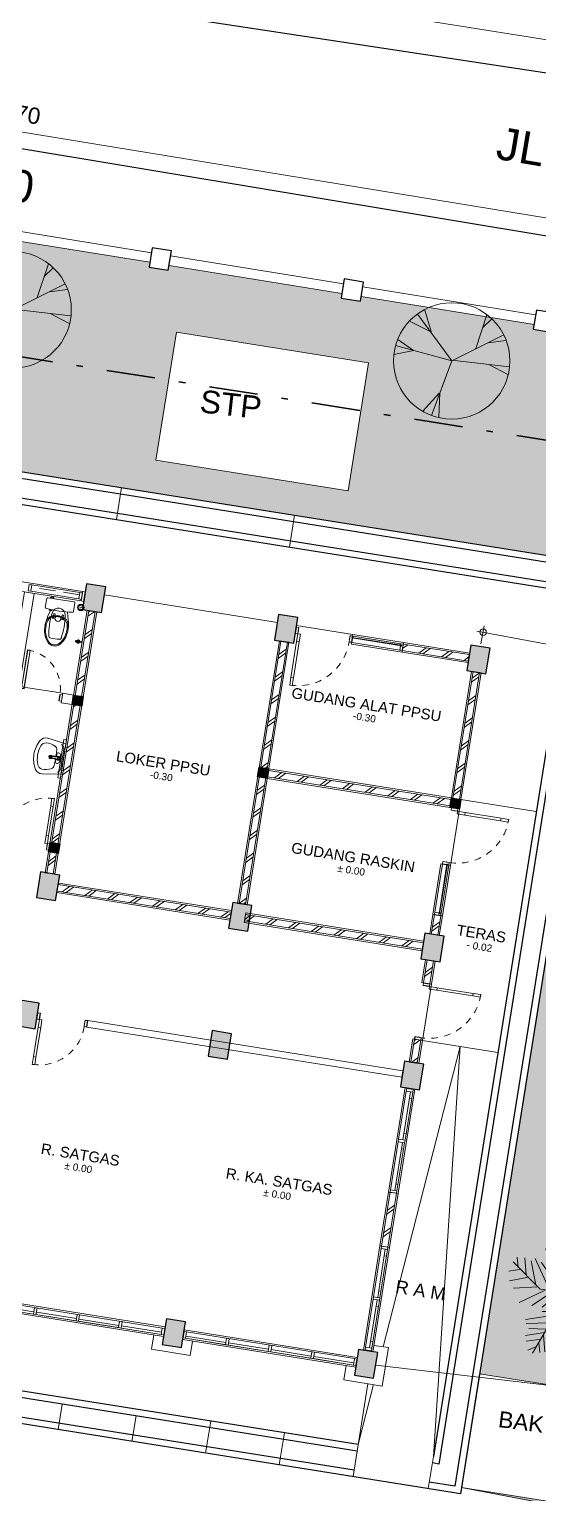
# Model space of a CAD drawing. Header units: millimetres. Extents: x -11 to 1593, y -101 to 195.
# Drawn here: x 1472.65 to 1480.5, y 44.61 to 67.2 of the extents above; entities that cross this region are included whole.
import ezdxf
from ezdxf.enums import TextEntityAlignment as Align

# ---------------------------------------------------------------- set-up
doc = ezdxf.new("R2010")
doc.units = ezdxf.units.MM
doc.linetypes.add('DASHDOT', pattern=[1, 0.5, -0.25, 0, -0.25])
doc.linetypes.add('HIDDEN', pattern=[0.375, 0.25, -0.125])
for name, color, linetype, lineweight in [('ars', 11, 'Continuous', 5), ('batas jalan', 3, 'Continuous', 25), ('dinding', 5, 'Continuous', 15), ('GSB', 1, 'DASHDOT', 35), ('KOLOM', 1, 'Continuous', 30), ('kus', 63, 'Continuous', 15), ('KUSEN', 30, 'Continuous', 15), ('lan', 7, 'Continuous', 15), ('line', 11, 'Continuous', 5), ('not', 7, 'Continuous', 20), ('PAGAR', 4, 'Continuous', 18), ('PARTISI', 190, 'Continuous', 9), ('POHON', 84, 'Continuous', 0), ('SANITAIR', 4, 'Continuous', 5), ('sol kol', 8, 'Continuous', 0), ('u', 6, 'Continuous', 20)]:
    doc.layers.add(name, color=color, linetype=linetype, lineweight=lineweight)
doc.styles.add('ATTR', font='romans.shx', dxfattribs={"width": 0.8, "height": 1.735066})
doc.styles.get("Standard").update_dxf_attribs({"font": 'ARIALUNI.TTF'})
doc.dimstyles.new('SK100', dxfattribs={"dimtxt": 0.25, "dimasz": 0.1, "dimexe": 0.1, "dimexo": 0, "dimgap": 0.15, "dimtad": 1, "dimdec": 0, "dimlfac": 100, "dimzin": 12, "dimdsep": 46, "dimtxsty": 'Standard', "dimblk": 'BULAT', "dimcen": 0.1, "dimclrd": 256, "dimclre": 256, "dimclrt": 256, "dimadec": 0, "dimazin": 3, "dimtfac": 1, "dimtdec": 0, "dimtofl": 0, "dimtmove": 0, "dimatfit": 3, "dimldrblk": 'BULAT', "dimfxl": 0.18, "dimtolj": 1, "dimtzin": 0, "dimlwd": -1, "dimlwe": -1, "dimarcsym": 0})
pattern_1 = [(45, (-0.5, 0), (-0.1767767, 0.1767767), []), (45, (-0.4375, 0), (-0.1767767, 0.1767767), [])]
pattern_2 = [(45, (-1.5, 0), (-0.1767767, 0.1767767), []), (45, (-1.4375, 0), (-0.1767767, 0.1767767), [])]

# ---------------------------------------------------------------- blocks, each defined once
blk = doc.blocks.new('KP')
at = {"layer": 'KOLOM'}
blk.add_lwpolyline([(0.075, -0.075), (-0.075, -0.075), (-0.075, 0.075), (0.075, 0.075), (0.075, -0.075)], dxfattribs=at)
blk = doc.blocks.new('washtafel L237 a')
for p, q in [((-0.279, -0.289), (-0.238, 0)), ((-0.238, 0), (0, 0)), ((0.238, 0), (0, 0)), ((0.279, -0.289), (0.238, 0)), ((-0.148, -0.019), (0, -0.019)), ((0, -0.193), (-0.007, -0.193)), ((0, -0.202), (-0.007, -0.202)), ((0, -0.179), (-0.006, -0.179)), ((0.148, -0.019), (0, -0.019)), ((0, -0.179), (0.006, -0.179)), ((0, -0.193), (0.007, -0.193)), ((0, -0.202), (0.007, -0.202))]:
    blk.add_line(p, q)
for centre, radius in [((-0.011, -0.085), 0.00488), ((0, -0.043), 0.00695), ((0, -0.043), 0.00529), ((0.011, -0.085), 0.00488)]:
    blk.add_circle(centre, radius)
for centre, radius, start, end in [((-0.148, -0.093), 0.0742, 90.0661, 157.5039), ((0.068, -0.281), 0.273, 154.0541, 184.6243), ((-0.117, -0.191), 0.0678, 92.544, 154.459), ((0.012, -2.103), 1.984, 91.1939, 93.8059), ((-0.055, -0.085), 0.0285, 98.132, 275.8135), ((-0.002, -0.336), 0.286, 89.6669, 101.6651), ((-0.049, -0.147), 0.0337, 40.1188, 95.4553), ((0, -0.084), 0.0312, 89.6915, 225.3566), ((-0.528, -0.216), 0.513, 2.5647, 13.8912), ((0.001, -0.2), 0.0272, 129.5111, 54.4666), ((0, -0.084), 0.0231, 89.5833, 212.8124), ((0.001, -0.2), 0.0234, 136.8784, 48.8129), ((-0.04, -0.126), 0.0267, 4.6349, 46.9394), ((-0.045, -0.113), 0.03, 5.694, 32.8124), ((-0.007, -0.184), 0.009, 183.4751, 270), ((-0.007, -0.193), 0.009, 182.5647, 270), ((-0.623, -0.171), 0.611, 359.8012, 5.694), ((-0.006, -0.173), 0.006, 179.8012, 270), ((0.001, -0.2), 0.0119, 184.4951, 2.4242), ((0.002, -0.336), 0.286, 78.3349, 90.3331), ((0, -0.084), 0.0312, 314.6434, 90.3085), ((0, -0.084), 0.0231, 327.1876, 90.4167), ((0.006, -0.173), 0.006, 270, 0.1988), ((0.007, -0.184), 0.009, 270, 356.5249), ((0.007, -0.193), 0.009, 270, 357.4353), ((0.623, -0.171), 0.611, 174.306, 180.1988), ((0.04, -0.126), 0.0267, 133.0606, 175.3651), ((0.045, -0.113), 0.03, 147.1876, 174.306), ((0.528, -0.216), 0.513, 166.1088, 177.4353), ((0.049, -0.147), 0.0337, 84.5447, 139.8812), ((-0.012, -2.103), 1.984, 86.1941, 88.8061), ((0.055, -0.085), 0.0285, 264.1865, 81.868), ((0.117, -0.191), 0.0678, 25.541, 87.456), ((0.148, -0.093), 0.0742, 22.4961, 89.9339), ((-0.068, -0.281), 0.273, 355.3757, 25.9459), ((-0.17, -0.305), 0.11, 171.786, 240.1395), ((-0.003, -0.017), 0.443, 239.9631, 270.4171), ((-0.119, -0.294), 0.0858, 186.0548, 250.1625), ((-0.001, 0.003), 0.406, 248.7209, 270.1375), ((0.001, 0.003), 0.406, 269.8625, 291.2791), ((0.003, -0.017), 0.443, 269.5829, 300.0369), ((0.119, -0.294), 0.0858, 289.8375, 353.9452), ((0.17, -0.305), 0.11, 299.8605, 8.214)]:
    blk.add_arc(centre, radius, start, end)
blk = doc.blocks.new('P 60')
at = {"linetype": 'HIDDEN', "ltscale": 0.3}
blk.add_lwpolyline([(-0.64, 0.1, -0.414214), (-0.04, 0.7, -1.303225)], format="xyb", dxfattribs=at)
for points in [[(-0.04, 0.7), (-0.04, 0.1), (-0.08, 0.1), (-0.08, 0.7)], [(-0.042, 0.698), (-0.042, 0.102), (-0.078, 0.102), (-0.078, 0.698)], [(-0.635, 0.06), (-0.64, 0.06), (-0.64, 0.061), (-0.64, 0.1), (-0.68, 0.1), (-0.68, 0), (-0.64, 0), (-0.64, 0.056), (-0.635, 0.058)], [(-0.642, 0.002), (-0.678, 0.002), (-0.678, 0.098), (-0.642, 0.098)], [(-0.045, 0.06), (-0.04, 0.06), (-0.04, 0.061), (-0.04, 0.1), (0, 0.1), (0, 0), (-0.04, 0), (-0.04, 0.056), (-0.045, 0.058)], [(-0.038, 0.002), (-0.002, 0.002), (-0.002, 0.098), (-0.038, 0.098)]]:
    blk.add_lwpolyline(points, close=True)
blk = doc.blocks.new('P 70')
at = {"linetype": 'HIDDEN', "ltscale": 0.3}
blk.add_lwpolyline([(-0.74, 0.1, -0.414214), (-0.04, 0.8, -1.303225)], format="xyb", dxfattribs=at)
for points in [[(-0.04, 0.8), (-0.08, 0.8), (-0.08, 0.68), (-0.04, 0.68)], [(-0.04, 0.68), (-0.08, 0.68), (-0.08, 0.22), (-0.04, 0.22)], [(-0.735, 0.06), (-0.74, 0.06), (-0.74, 0.061), (-0.74, 0.1), (-0.78, 0.1), (-0.78, 0), (-0.74, 0), (-0.74, 0.056), (-0.735, 0.058)], [(-0.742, 0.002), (-0.778, 0.002), (-0.778, 0.098), (-0.742, 0.098)], [(-0.04, 0.1), (-0.08, 0.1), (-0.08, 0.22), (-0.04, 0.22)], [(-0.045, 0.06), (-0.04, 0.06), (-0.04, 0.061), (-0.04, 0.1), (0, 0.1), (0, 0), (-0.04, 0), (-0.04, 0.056), (-0.045, 0.058)], [(-0.038, 0.002), (-0.002, 0.002), (-0.002, 0.098), (-0.038, 0.098)]]:
    blk.add_lwpolyline(points, close=True)
blk = doc.blocks.new('KRAN ATAS')
for p, q in [((-0.019, 0.001), (-0.019, 0)), ((-0.019, 0), (0, 0)), ((-0.018, 0.002), (0, 0.002)), ((-0.009, 0.006), (-0.009, 0.04)), ((0.018, 0.002), (0, 0.002)), ((0.019, 0), (0, 0)), ((0.009, 0.006), (0.009, 0.04)), ((0.019, 0.001), (0.019, 0))]:
    blk.add_line(p, q)
for centre, radius, start, end in [((-0.021, 0.06), 0.0057, 92.509, 270.0343), ((-0.02, 0.06), 0.0057, 105.45, 257.2407), ((0, 0.06), 0.0223, 89.786, 270.2141), ((-0.015, 0.075), 0.0057, 47.464, 224.6597), ((-0.015, 0.074), 0.0057, 60.3207, 212.5415), ((-0.014, 0.046), 0.0057, 154.4974, 295.7282), ((-0.015, 0.045), 0.0057, 142.579, 307.6346), ((-0.018, 0.001), 0.0005, 90, 180), ((0, 0.06), 0.0162, 89.7094, 270.2949), ((-0.013, 0.006), 0.004, 270, 0), ((-0.041, 0.09), 0.0331, 343.1048, 7.2203), ((0, 0.06), 0.0102, 89.532, 270.4679), ((0, 0.096), 0.00865, 90, 191.4881), ((0, 0.08), 0.0057, 89.095, 165.324), ((0, 0.079), 0.0057, 89.095, 152.5938), ((0, 0.041), 0.0057, 205.9652, 266.0615), ((0, 0.04), 0.0057, 191.86, 266.0615), ((0, 0.096), 0.00865, 348.5119, 90), ((0, 0.08), 0.0057, 14.676, 90.905), ((0, 0.079), 0.0057, 27.4062, 90.905), ((0, 0.06), 0.0223, 269.7859, 90.214), ((0, 0.06), 0.0162, 269.7051, 90.2906), ((0, 0.06), 0.0102, 269.5321, 90.468), ((0, 0.04), 0.0057, 273.9385, 348.14), ((0, 0.041), 0.0057, 273.9385, 334.0348), ((0.041, 0.09), 0.0331, 172.7797, 196.8952), ((0.013, 0.006), 0.004, 180, 270), ((0.015, 0.045), 0.0057, 232.3654, 37.421), ((0.015, 0.075), 0.0057, 315.3403, 132.536), ((0.015, 0.074), 0.0057, 327.4585, 119.6793), ((0.014, 0.046), 0.0057, 244.2718, 25.5026), ((0.018, 0.001), 0.0005, 0, 90), ((0.021, 0.06), 0.0057, 269.9657, 87.491), ((0.02, 0.06), 0.0057, 282.7593, 74.55)]:
    blk.add_arc(centre, radius, start, end)
blk = doc.blocks.new('CLOSET ATAS')
for p, q in [((0, 0.207), (0, 0)), ((0, -0.206), (0, 0)), ((0.014, 0.22), (0.148, 0.22)), ((0.171, 0.13), (0.294, 0.161)), ((0.228, 0.073), (0.228, 0.058)), ((0.231, 0.075), (0.273, 0.075)), ((0.231, 0.055), (0.256, 0.055)), ((0.256, 0.055), (0.259, 0.063)), ((0.256, 0.055), (0.256, 0)), ((0.256, -0.055), (0.256, 0)), ((0.259, 0.063), (0.273, 0.063)), ((0.266, 0.075), (0.266, 0.088)), ((0.266, 0.063), (0.266, 0)), ((0.266, -0.063), (0.266, 0)), ((0.273, 0.075), (0.273, 0.063)), ((0.282, 0.125), (0.282, 0.107)), ((0.285, 0.085), (0.285, 0.065)), ((0.296, 0.088), (0.288, 0.088)), ((0.296, 0.062), (0.288, 0.062)), ((0.299, 0.085), (0.299, 0.065)), ((-0.013, -0.124), (-0.031, -0.124)), ((-0.031, -0.124), (-0.031, -0.146)), ((-0.031, -0.146), (-0.013, -0.146)), ((-0.013, -0.107), (-0.013, -0.164)), ((0.014, -0.22), (0.148, -0.22)), ((0.171, -0.138), (0.185, -0.138)), ((0.173, -0.116), (0.185, -0.116)), ((0.173, -0.151), (0.173, -0.138)), ((0.175, -0.154), (0.182, -0.154)), ((0.184, -0.138), (0.184, -0.151)), ((0.188, -0.119), (0.188, -0.136)), ((0.188, -0.134), (0.294, -0.161)), ((0.228, -0.073), (0.228, -0.058)), ((0.231, -0.055), (0.256, -0.055)), ((0.231, -0.075), (0.273, -0.075)), ((0.256, -0.055), (0.259, -0.063)), ((0.259, -0.063), (0.273, -0.063)), ((0.266, -0.075), (0.266, -0.088)), ((0.273, -0.075), (0.273, -0.063)), ((0.282, -0.125), (0.282, -0.107)), ((0.285, -0.065), (0.285, -0.085)), ((0.296, -0.062), (0.288, -0.062)), ((0.296, -0.088), (0.288, -0.088)), ((0.299, -0.065), (0.299, -0.085))]:
    blk.add_line(p, q)
blk.add_circle((0.292, 0), 0.046)
for centre, radius, start, end in [((0.014, 0.207), 0.0135, 90, 180), ((0.235, 0), 0.103, 95.4936, 264.5064), ((0.148, 0.205), 0.015, 8.087, 90), ((-1.27, 0.004), 1.447, 359.8599, 8.087), ((-1.27, -0.004), 1.447, 351.913, 0.1401), ((0.385, -0.951), 1.066, 79.0461, 98.6197), ((0.231, 0.073), 0.00271, 90, 180), ((0.231, 0.058), 0.00271, 180, 270), ((0.271, 0.088), 0.005, 138.7405, 180), ((0.429, -0.051), 0.215, 89.4826, 138.7405), ((0.287, 0.125), 0.005, 128.7411, 180), ((0.429, -0.051), 0.231, 89.4826, 128.7411), ((0.288, 0.085), 0.00307, 90, 180), ((0.288, 0.065), 0.00307, 180, 270), ((0.431, -0.32), 0.5, 75.2789, 105.8515), ((0.296, 0.085), 0.00307, 0, 90), ((0.296, 0.065), 0.00307, 270, 0), ((0.431, -0.32), 0.484, 75.2789, 90), ((0.465, -0.141), 0.302, 48.5371, 73.1314), ((0.465, -0.141), 0.318, 48.5371, 73.1314), ((0.585, 0.076), 0.02, 7.8459, 81.6038), ((0.035, 0), 0.575, 352.1541, 7.8459), ((0.59, 0), 0.114, 0, 48.6581), ((0.59, 0), 0.114, 311.3419, 0), ((0.59, 0), 0.13, 0, 48.6581), ((0.59, 0), 0.13, 311.3419, 0), ((-0.016, -0.123), 0.0171, 24.4122, 79.3868), ((-0.016, -0.147), 0.0171, 280.6132, 335.5878), ((0.014, -0.206), 0.0135, 180, 270), ((0.148, -0.205), 0.015, 270, 351.913), ((0.175, -0.151), 0.00271, 180, 270), ((0.182, -0.151), 0.00271, 270, 0), ((0.185, -0.119), 0.00271, 0, 90), ((0.185, -0.136), 0.00271, 270, 0), ((0.385, 0.948), 1.063, 261.358, 280.9763), ((0.231, -0.058), 0.00271, 90, 180), ((0.231, -0.073), 0.00271, 180, 270), ((0.271, -0.088), 0.005, 180, 221.2595), ((0.429, 0.051), 0.215, 221.2595, 270.5174), ((0.287, -0.125), 0.005, 180, 231.2589), ((0.429, 0.051), 0.231, 231.2589, 270.5174), ((0.288, -0.065), 0.00307, 90, 180), ((0.288, -0.085), 0.00307, 180, 270), ((0.431, 0.32), 0.5, 254.1485, 284.7211), ((0.296, -0.065), 0.00307, 0, 90), ((0.296, -0.085), 0.00307, 270, 0), ((0.431, 0.32), 0.484, 270, 284.7211), ((0.465, 0.141), 0.302, 286.8686, 311.4629), ((0.465, 0.141), 0.318, 286.8686, 311.4629), ((0.585, -0.076), 0.02, 278.3962, 352.1541)]:
    blk.add_arc(centre, radius, start, end)
blk = doc.blocks.new('*X6')
at = {"color": 0}
for p, q in [((18.499, 19.218), (18.572, 19.218)), ((18.491, 19.193), (18.579, 19.193)), ((18.499, 19.168), (18.572, 19.168))]:
    blk.add_line(p, q, dxfattribs=at)
blk = doc.blocks.new('SFLOOR')
for radius in [0.05, 0.0442]:
    blk.add_circle((0, 0), radius)
blk.add_blockref('*X6', (-18.535, -19.193))
blk = doc.blocks.new('NOTASI RUANG')
at = {"layer": 'not'}
for height, p in [(0.26, (-0.011, 0.3)), (0.175, (-0.009, -0.017))]:
    blk.add_attdef('RUANG', text='', height=height, dxfattribs=at).set_placement(p, align=Align.MIDDLE_CENTER)
blk = doc.blocks.new('K1')
at = {"layer": 'KOLOM'}
blk.add_lwpolyline([(0.2, 0.15), (-0.2, 0.15), (-0.2, -0.15), (0.2, -0.15), (0.2, 0.15)], dxfattribs=at)
blk = doc.blocks.new('P 80')
at = {"linetype": 'HIDDEN', "ltscale": 0.3}
blk.add_lwpolyline([(-0.84, 0.1, -0.414214), (-0.04, 0.9, -1.303225)], format="xyb", dxfattribs=at)
for points in [[(-0.04, 0.9), (-0.08, 0.9), (-0.08, 0.78), (-0.04, 0.78)], [(-0.04, 0.78), (-0.08, 0.78), (-0.08, 0.22), (-0.04, 0.22)], [(-0.835, 0.06), (-0.84, 0.06), (-0.84, 0.061), (-0.84, 0.1), (-0.88, 0.1), (-0.88, 0), (-0.84, 0), (-0.84, 0.056), (-0.835, 0.058)], [(-0.842, 0.002), (-0.878, 0.002), (-0.878, 0.098), (-0.842, 0.098)], [(-0.04, 0.1), (-0.08, 0.1), (-0.08, 0.22), (-0.04, 0.22)], [(-0.045, 0.06), (-0.04, 0.06), (-0.04, 0.061), (-0.04, 0.1), (0, 0.1), (0, 0), (-0.04, 0), (-0.04, 0.056), (-0.045, 0.058)], [(-0.038, 0.002), (-0.002, 0.002), (-0.002, 0.098), (-0.038, 0.098)]]:
    blk.add_lwpolyline(points, close=True)
blk = doc.blocks.new('DENAH LANTAI DASAR')
at = {"layer": 'ars'}
h = blk.add_hatch(dxfattribs=at)
h.set_pattern_fill('TEMBOK', color=256, scale=0.25)
h.set_pattern_definition(pattern_1)
h.paths.add_polyline_path([(11.85, 14.2), (10.82, 14.2), (10.82, 14.3), (11.85, 14.3)])
h = blk.add_hatch(dxfattribs=at)
h.set_pattern_fill('TEMBOK', color=256, scale=0.25)
h.set_pattern_definition(pattern_1)
h.paths.add_polyline_path([(6.05, 9.95), (6.05, 14.05), (5.95, 14.05), (5.95, 9.95)])
h = blk.add_hatch(dxfattribs=at)
h.set_pattern_fill('TEMBOK', color=256, scale=0.25)
h.set_pattern_definition(pattern_1)
h.paths.add_polyline_path([(9.05, 9.95), (9.05, 14.05), (8.95, 14.05), (8.95, 9.95)])
h = blk.add_hatch(dxfattribs=at)
h.set_pattern_fill('TEMBOK', color=256, scale=0.25)
h.set_pattern_definition(pattern_2)
h.paths.add_polyline_path([(12.05, 14.05), (12.05, 12.075), (11.95, 12.075), (11.95, 14.05)])
h = blk.add_hatch(dxfattribs=at)
h.set_pattern_fill('TEMBOK', color=256, scale=0.25)
h.set_pattern_definition(pattern_1)
h.paths.add_polyline_path([(11.925, 12.05), (9.075, 12.05), (9.075, 11.95), (11.925, 11.95)])
h = blk.add_hatch(dxfattribs=at)
h.set_pattern_fill('TEMBOK', color=256, scale=0.25)
h.set_pattern_definition(pattern_2)
h.paths.add_polyline_path([(12.05, 10.255), (12.05, 9.95), (11.95, 9.95), (11.95, 10.255)])
h = blk.add_hatch(dxfattribs=at)
h.set_pattern_fill('TEMBOK', color=256, scale=0.25)
h.set_pattern_definition(pattern_1)
h.paths.add_polyline_path([(8.85, 9.7), (6.15, 9.7), (6.15, 9.8), (8.85, 9.8)])
h = blk.add_hatch(dxfattribs=at)
h.set_pattern_fill('TEMBOK', color=256, scale=0.25)
h.set_pattern_definition(pattern_1)
h.paths.add_polyline_path([(11.85, 9.8), (9.075, 9.8), (9.075, 9.7), (11.85, 9.7)])
h = blk.add_hatch(dxfattribs=at)
h.set_pattern_fill('TEMBOK', color=256, scale=0.25)
h.set_pattern_definition(pattern_2)
h.paths.add_polyline_path([(11.95, 9.19), (11.95, 9.55), (12.05, 9.55), (12.05, 9.19)])
h = blk.add_hatch(dxfattribs=at)
h.set_pattern_fill('TEMBOK', color=256, scale=0.25)
h.set_pattern_definition(pattern_2)
h.paths.add_polyline_path([(11.95, 8.31), (11.95, 7.95), (12.05, 7.95), (12.05, 8.31)])
h = blk.add_hatch(dxfattribs=at)
h.set_pattern_fill('TEMBOK', color=256, scale=0.25)
h.set_pattern_definition([(45, (9.5, 1.63), (-0.176777, 0.176777), []), (45, (9.5625, 1.63), (-0.176777, 0.176777), [])])
h.paths.add_polyline_path([(12.05, 5.92), (12.05, 5.08), (11.95, 5.08), (11.95, 5.92)])
at = {"layer": 'sol kol'}
for points in [[(5.85, 14.45), (5.85, 14.05), (6.15, 14.05), (6.15, 14.45)], [(8.85, 14.45), (8.85, 14.05), (9.15, 14.05), (9.15, 14.45)], [(11.85, 14.45), (11.85, 14.05), (12.15, 14.05), (12.15, 14.45)], [(5.925, 12.725), (6.075, 12.725), (6.075, 12.575), (5.925, 12.575)], [(8.925, 12.075), (9.075, 12.075), (9.075, 11.925), (8.925, 11.925)], [(11.925, 12.075), (12.075, 12.075), (12.075, 11.925), (11.925, 11.925)], [(5.925, 10.425), (6.075, 10.425), (6.075, 10.275), (5.925, 10.275)], [(5.85, 9.95), (5.85, 9.55), (6.15, 9.55), (6.15, 9.95)], [(8.85, 9.95), (8.85, 9.55), (9.15, 9.55), (9.15, 9.95)], [(11.85, 9.95), (11.85, 9.55), (12.15, 9.55), (12.15, 9.95)], [(5.85, 7.95), (5.85, 7.55), (6.15, 7.55), (6.15, 7.95)], [(8.85, 7.95), (8.85, 7.55), (9.15, 7.55), (9.15, 7.95)], [(11.85, 7.95), (11.85, 7.55), (12.15, 7.55), (12.15, 7.95)], [(8.85, 3.45), (8.85, 3.05), (9.15, 3.05), (9.15, 3.45)], [(11.85, 3.45), (11.85, 3.05), (12.15, 3.05), (12.15, 3.45)]]:
    blk.add_hatch(color=256, dxfattribs=at).paths.add_polyline_path(points)
for p, q in [((-12.75, 16), (13.75, 16)), ((-3.65, 15.9), (6.15, 15.9)), ((6.15, 15.9), (13.65, 15.9)), ((13.65, 15.9), (13.65, 1.6)), ((13.75, 16), (13.75, 1.5)), ((-3.65, 15.6), (6.15, 15.6)), ((6.15, 15.6), (13.35, 15.6)), ((13.35, 15.6), (13.35, 1.9)), ((-12.25, 15.5), (6.15, 15.5)), ((6.15, 15.5), (13.25, 15.5)), ((13.25, 15.5), (13.25, 2)), ((12.075, 2), (3.25, 2)), ((12.075, 1.9), (3.35, 1.9)), ((13.35, 1.9), (13.25, 1.9)), ((12.075, 1.6), (3.65, 1.6)), ((13.65, 1.6), (13.25, 1.6)), ((13.75, 1.5), (3.75, 1.5))]:
    blk.add_line(p, q)
at = {"layer": 'ars'}
for points in [[(11.85, 14.2), (10.82, 14.2), (10.82, 14.3), (11.85, 14.3)], [(6.05, 9.95), (6.05, 14.05), (5.95, 14.05), (5.95, 9.95)], [(9.05, 9.95), (9.05, 14.05), (8.95, 14.05), (8.95, 9.95)], [(12.05, 14.05), (12.05, 12.075), (11.95, 12.075), (11.95, 14.05)], [(11.925, 12.05), (9.075, 12.05), (9.075, 11.95), (11.925, 11.95)], [(12.05, 10.255), (12.05, 9.95), (11.95, 9.95), (11.95, 10.255)], [(8.85, 9.7), (6.15, 9.7), (6.15, 9.8), (8.85, 9.8)], [(11.85, 9.8), (9.075, 9.8), (9.075, 9.7), (11.85, 9.7)], [(11.95, 9.19), (11.95, 9.55), (12.05, 9.55), (12.05, 9.19)], [(11.95, 8.31), (11.95, 7.95), (12.05, 7.95), (12.05, 8.31)], [(12.05, 5.92), (12.05, 5.08), (11.95, 5.08), (11.95, 5.92)]]:
    blk.add_lwpolyline(points, close=True, dxfattribs=at)
at = {"layer": 'dinding'}
for points in [[(5.85, 14.325), (5.81, 14.325), (5.81, 14.175), (5.85, 14.175)], [(11.85, 14.175), (10.82, 14.175), (10.82, 14.325), (11.85, 14.325)], [(4.925, 14.175), (4.925, 12.725), (5.075, 12.725), (5.075, 14.175)], [(6.075, 9.95), (6.075, 14.05), (5.925, 14.05), (5.925, 9.95)], [(9.075, 9.95), (9.075, 14.05), (8.925, 14.05), (8.925, 9.95)], [(12.075, 14.05), (12.075, 12.075), (11.925, 12.075), (11.925, 14.05)], [(5.925, 12.725), (5.755, 12.725), (5.755, 12.575), (5.925, 12.575)], [(11.925, 12.075), (9.075, 12.075), (9.075, 11.925), (11.925, 11.925)], [(12.075, 10.255), (12.075, 9.95), (11.925, 9.95), (11.925, 10.255)], [(8.85, 9.675), (6.15, 9.675), (6.15, 9.825), (8.85, 9.825)], [(11.85, 9.825), (9.075, 9.825), (9.075, 9.675), (11.85, 9.675)], [(11.925, 9.19), (11.925, 9.55), (12.075, 9.55), (12.075, 9.19)], [(11.925, 8.31), (11.925, 7.95), (12.075, 7.95), (12.075, 8.31)], [(12.075, 5.92), (12.075, 5.08), (11.925, 5.08), (11.925, 5.92)]]:
    blk.add_lwpolyline(points, close=True, dxfattribs=at)
at = {"layer": 'kus'}
for p, q in [((5.77, 14.3), (5.02, 14.3)), ((5.77, 14.2), (5.02, 14.2)), ((11.95, 6.75), (11.95, 7.5)), ((12.015, 6.75), (12.015, 7.5)), ((12.05, 6.75), (12.05, 7.5)), ((12.015, 7.4), (12.05, 7.4)), ((12.015, 6.85), (12.05, 6.85)), ((11.95, 5.96), (11.95, 6.71)), ((12.015, 5.96), (12.015, 6.71)), ((12.015, 6.61), (12.05, 6.61)), ((12.05, 5.96), (12.05, 6.71)), ((12.015, 6.06), (12.05, 6.06)), ((11.95, 5.04), (11.95, 4.29)), ((12.015, 5.04), (12.015, 4.29)), ((12.05, 5.04), (12.05, 4.29)), ((12.015, 4.94), (12.05, 4.94)), ((12.015, 4.39), (12.05, 4.39)), ((11.95, 4.25), (11.95, 3.5)), ((12.015, 4.25), (12.015, 3.5)), ((12.015, 4.15), (12.05, 4.15)), ((12.05, 4.25), (12.05, 3.5)), ((12.015, 3.6), (12.05, 3.6))]:
    blk.add_line(p, q, dxfattribs=at)
at = {"layer": 'kus', "linetype": 'HIDDEN'}
blk.add_line((5.77, 14.265), (5.02, 14.265), dxfattribs=at)
at = {"layer": 'kus'}
for points in [[(5.02, 14.3), (4.98, 14.3), (4.98, 14.2), (5.02, 14.2)], [(5.81, 14.3), (5.77, 14.3), (5.77, 14.2), (5.81, 14.2)], [(12.05, 7.5), (12.05, 7.54), (11.95, 7.54), (11.95, 7.5)], [(12.05, 6.71), (12.05, 6.75), (11.95, 6.75), (11.95, 6.71)], [(12.05, 5.92), (12.05, 5.96), (11.95, 5.96), (11.95, 5.92)], [(12.05, 5.08), (12.05, 5.04), (11.95, 5.04), (11.95, 5.08)], [(12.05, 4.29), (12.05, 4.25), (11.95, 4.25), (11.95, 4.29)], [(12.05, 3.5), (12.05, 3.46), (11.95, 3.46), (11.95, 3.5)], [(6.19, 3.3), (8.81, 3.3), (8.81, 3.2), (6.19, 3.2)], [(6.815, 3.235), (6.19, 3.235), (6.19, 3.2), (6.815, 3.2)], [(6.855, 3.2), (6.815, 3.2), (6.815, 3.3), (6.855, 3.3)], [(7.48, 3.235), (6.855, 3.235), (6.855, 3.2), (7.48, 3.2)], [(7.52, 3.2), (7.48, 3.2), (7.48, 3.3), (7.52, 3.3)], [(8.145, 3.235), (7.52, 3.235), (7.52, 3.2), (8.145, 3.2)], [(8.185, 3.2), (8.145, 3.2), (8.145, 3.3), (8.185, 3.3)], [(8.185, 3.235), (8.81, 3.235), (8.81, 3.2), (8.185, 3.2)], [(8.85, 3.2), (8.81, 3.2), (8.81, 3.3), (8.85, 3.3)], [(9.19, 3.2), (9.15, 3.2), (9.15, 3.3), (9.19, 3.3)], [(9.19, 3.3), (11.81, 3.3), (11.81, 3.2), (9.19, 3.2)], [(9.815, 3.235), (9.19, 3.235), (9.19, 3.2), (9.815, 3.2)], [(9.855, 3.2), (9.815, 3.2), (9.815, 3.3), (9.855, 3.3)], [(10.48, 3.235), (9.855, 3.235), (9.855, 3.2), (10.48, 3.2)], [(10.52, 3.2), (10.48, 3.2), (10.48, 3.3), (10.52, 3.3)], [(11.145, 3.235), (10.52, 3.235), (10.52, 3.2), (11.145, 3.2)], [(11.185, 3.2), (11.145, 3.2), (11.145, 3.3), (11.185, 3.3)], [(11.185, 3.235), (11.81, 3.235), (11.81, 3.2), (11.185, 3.2)], [(11.85, 3.2), (11.81, 3.2), (11.81, 3.3), (11.85, 3.3)]]:
    blk.add_lwpolyline(points, close=True, dxfattribs=at)
at = {"layer": 'KUSEN'}
for p, q in [((10.78, 14.3), (10.03, 14.3)), ((10.78, 14.278), (10.78, 14.3)), ((10.78, 14.3), (10.82, 14.3)), ((10.781, 14.278), (10.78, 14.278)), ((10.78, 14.2), (10.78, 14.267)), ((10.78, 14.267), (10.781, 14.267)), ((10.781, 14.276), (10.781, 14.278)), ((10.783, 14.276), (10.781, 14.276)), ((10.781, 14.267), (10.781, 14.27)), ((10.781, 14.27), (10.783, 14.27)), ((10.782, 14.298), (10.818, 14.298)), ((10.782, 14.28), (10.782, 14.298)), ((10.797, 14.28), (10.782, 14.28)), ((10.782, 14.202), (10.782, 14.265)), ((10.782, 14.265), (10.797, 14.265)), ((10.785, 14.278), (10.783, 14.276)), ((10.783, 14.27), (10.785, 14.267)), ((10.795, 14.278), (10.785, 14.278)), ((10.785, 14.267), (10.795, 14.267)), ((10.795, 14.267), (10.795, 14.278)), ((10.797, 14.265), (10.797, 14.28)), ((10.818, 14.298), (10.818, 14.202)), ((10.82, 14.3), (10.82, 14.244)), ((10.82, 14.244), (10.82, 14.242)), ((10.82, 14.242), (10.82, 14.24)), ((10.82, 14.24), (10.82, 14.2)), ((10.78, 14.2), (10.03, 14.2)), ((10.82, 14.2), (10.78, 14.2)), ((10.818, 14.202), (10.782, 14.202)), ((11.95, 10.295), (11.95, 11.045)), ((12.05, 10.295), (12.05, 11.045)), ((11.95, 10.255), (11.95, 10.295)), ((11.95, 10.295), (12.017, 10.295)), ((11.99, 10.255), (11.95, 10.255)), ((11.952, 10.257), (11.952, 10.293)), ((11.952, 10.293), (12.015, 10.293)), ((12.048, 10.257), (11.952, 10.257)), ((11.992, 10.255), (11.99, 10.255)), ((11.994, 10.255), (11.992, 10.255)), ((12.05, 10.255), (11.994, 10.255)), ((12.015, 10.293), (12.015, 10.278)), ((12.015, 10.278), (12.03, 10.278)), ((12.017, 10.295), (12.017, 10.294)), ((12.017, 10.294), (12.019, 10.294)), ((12.019, 10.292), (12.017, 10.29)), ((12.017, 10.29), (12.017, 10.28)), ((12.017, 10.28), (12.028, 10.28)), ((12.019, 10.294), (12.019, 10.292)), ((12.026, 10.292), (12.026, 10.294)), ((12.026, 10.294), (12.028, 10.294)), ((12.028, 10.29), (12.026, 10.292)), ((12.028, 10.294), (12.028, 10.295)), ((12.028, 10.295), (12.05, 10.295)), ((12.028, 10.28), (12.028, 10.29)), ((12.03, 10.278), (12.03, 10.293)), ((12.03, 10.293), (12.048, 10.293)), ((12.048, 10.293), (12.048, 10.257)), ((12.05, 10.295), (12.05, 10.255))]:
    blk.add_line(p, q, dxfattribs=at)
for points in [[(9.195, 14.24), (9.19, 14.24), (9.19, 14.239), (9.19, 14.2), (9.15, 14.2), (9.15, 14.3), (9.19, 14.3), (9.19, 14.244), (9.195, 14.242)], [(9.188, 14.298), (9.152, 14.298), (9.152, 14.202), (9.188, 14.202)], [(9.985, 14.24), (9.99, 14.24), (9.99, 14.239), (9.99, 14.2), (10.03, 14.2), (10.03, 14.3), (9.99, 14.3), (9.99, 14.244), (9.985, 14.242)], [(9.992, 14.298), (10.028, 14.298), (10.028, 14.202), (9.992, 14.202)], [(10.795, 14.277), (10.795, 14.268), (10.02, 14.268), (10.02, 14.277)], [(9.19, 14.2), (9.23, 14.2), (9.23, 14.08), (9.19, 14.08)], [(9.19, 13.52), (9.23, 13.52), (9.23, 14.08), (9.19, 14.08)], [(9.19, 13.4), (9.23, 13.4), (9.23, 13.52), (9.19, 13.52)], [(12.01, 11.88), (12.01, 11.885), (12.011, 11.885), (12.05, 11.885), (12.05, 11.925), (11.95, 11.925), (11.95, 11.885), (12.006, 11.885), (12.008, 11.88)], [(11.952, 11.887), (11.952, 11.923), (12.048, 11.923), (12.048, 11.887)], [(12.05, 11.885), (12.05, 11.845), (12.17, 11.845), (12.17, 11.885)], [(12.73, 11.885), (12.73, 11.845), (12.17, 11.845), (12.17, 11.885)], [(12.85, 11.885), (12.85, 11.845), (12.73, 11.845), (12.73, 11.885)], [(12.01, 11.09), (12.01, 11.085), (12.011, 11.085), (12.05, 11.085), (12.05, 11.045), (11.95, 11.045), (11.95, 11.085), (12.006, 11.085), (12.008, 11.09)], [(11.952, 11.083), (11.952, 11.047), (12.048, 11.047), (12.048, 11.083)], [(12.027, 10.28), (12.018, 10.28), (12.018, 11.055), (12.027, 11.055)]]:
    blk.add_lwpolyline(points, close=True, dxfattribs=at)
at = {"layer": 'KUSEN', "linetype": 'HIDDEN', "ltscale": 0.3}
for points in [[(9.99, 14.2, -0.414214), (9.19, 13.4, -1.303225)], [(12.05, 11.085, 0.414214), (12.85, 11.885, 1.303225)]]:
    blk.add_lwpolyline(points, format="xyb", dxfattribs=at)
at = {"layer": 'lan'}
for p, q in [((6.15, 15.5), (6.15, 16)), ((8.85, 15.5), (8.85, 16)), ((6.15, 14.325), (8.85, 14.325)), ((10.03, 14.325), (9.15, 14.325)), ((5.075, 12.725), (5.755, 12.725)), ((12.075, 12.075), (13.25, 12.075)), ((12.075, 11.045), (12.075, 11.925)), ((12.075, 8.31), (12.075, 9.19)), ((12.075, 8.31), (13.25, 8.31)), ((12.219, 3.55), (12.662, 8.31)), ((13.25, 2), (12.662, 8.31)), ((12.3, 3.55), (12.075, 3.55)), ((12.3, 3.55), (12.3, 2.95)), ((8.7, 3.175), (8.7, 2.95)), ((9.3, 3.175), (9.3, 2.95)), ((11.7, 3.175), (11.7, 2.95)), ((9.3, 2.95), (8.7, 2.95)), ((12.3, 2.95), (11.7, 2.95)), ((12.075, 2), (12.163, 2.95)), ((12.075, 2.95), (12.075, 1.5)), ((13.25, 2), (13.25, 1.5))]:
    blk.add_line(p, q, dxfattribs=at)
for points in [[(5.81, 14.325), (4.19, 14.325), (4.19, 14.175), (5.81, 14.175)], [(10.82, 14.325), (10.03, 14.325), (10.03, 14.175), (10.82, 14.175)], [(12.075, 10.255), (12.075, 11.045), (11.925, 11.045), (11.925, 10.255)], [(12.075, 7.55), (12.075, 5.92), (11.925, 5.92), (11.925, 7.55)], [(12.075, 5.08), (12.075, 3.45), (11.925, 3.45), (11.925, 5.08)], [(6.15, 3.325), (8.85, 3.325), (8.85, 3.175), (6.15, 3.175)], [(9.15, 3.325), (11.85, 3.325), (11.85, 3.175), (9.15, 3.175)]]:
    blk.add_lwpolyline(points, close=True, dxfattribs=at)
at = {"layer": 'PARTISI'}
blk.add_lwpolyline([(6.93, 7.8), (11.85, 7.8), (11.85, 7.7), (6.93, 7.7)], close=True, dxfattribs=at)
at = {"layer": 'SANITAIR'}
blk.add_lwpolyline([(5.925, 12.025), (5.885, 12.025), (5.885, 11.425), (5.925, 11.425)], close=True, dxfattribs=at)
ref = blk.add_blockref('NOTASI RUANG', (10.413, 13.101), dxfattribs=dict(xscale=0.6323962268195373, yscale=0.6323962268195373, zscale=0.6323962268195373))
ref.add_attrib('RUANG', '-0.30', dxfattribs={"layer": 'not', "height": 0.1108}).set_placement((10.407, 13.09), align=Align.MIDDLE_CENTER)
ref.add_attrib('RUANG', 'GUDANG ALAT PPSU', dxfattribs={"layer": 'not', "height": 0.16432}).set_placement((10.406, 13.29), align=Align.MIDDLE_CENTER)
ref = blk.add_blockref('NOTASI RUANG', (7.463, 11.713), dxfattribs=dict(xscale=0.6323962268195373, yscale=0.6323962268195373, zscale=0.6323962268195373))
ref.add_attrib('RUANG', '-0.30', dxfattribs={"layer": 'not', "height": 0.1108}).set_placement((7.457, 11.702), align=Align.MIDDLE_CENTER)
ref.add_attrib('RUANG', 'LOKER PPSU', dxfattribs={"layer": 'not', "height": 0.1643}).set_placement((7.456, 11.902), align=Align.MIDDLE_CENTER)
ref = blk.add_blockref('NOTASI RUANG', (10.581, 10.742), dxfattribs=dict(xscale=0.6323962268195373, yscale=0.6323962268195373, zscale=0.6323962268195373))
ref.add_attrib('RUANG', '%%P 0.00', dxfattribs={"layer": 'not', "height": 0.1108}).set_placement((10.575, 10.731), align=Align.MIDDLE_CENTER)
ref.add_attrib('RUANG', 'GUDANG RASKIN', dxfattribs={"layer": 'not', "height": 0.16432}).set_placement((10.574, 10.931), align=Align.MIDDLE_CENTER)
ref = blk.add_blockref('NOTASI RUANG', (12.719, 9.89), dxfattribs=dict(xscale=0.6323962268195373, yscale=0.6323962268195373, zscale=0.6323962268195373))
ref.add_attrib('RUANG', '- 0.02', dxfattribs={"layer": 'not', "height": 0.1108}).set_placement((12.713, 9.879), align=Align.MIDDLE_CENTER)
ref.add_attrib('RUANG', 'TERAS', dxfattribs={"layer": 'not', "height": 0.1643}).set_placement((12.711, 10.079), align=Align.MIDDLE_CENTER)
ref = blk.add_blockref('NOTASI RUANG', (10.242, 5.624), dxfattribs=dict(xscale=0.6323962268195373, yscale=0.6323962268195373, zscale=0.6323962268195373))
ref.add_attrib('RUANG', '%%P 0.00', dxfattribs={"layer": 'not', "height": 0.1108}).set_placement((10.236, 5.613), align=Align.MIDDLE_CENTER)
ref.add_attrib('RUANG', 'R. KA. SATGAS', dxfattribs={"layer": 'not', "height": 0.16432}).set_placement((10.235, 5.814), align=Align.MIDDLE_CENTER)
ref = blk.add_blockref('NOTASI RUANG', (7.15, 5.551), dxfattribs=dict(xscale=0.6323962268195373, yscale=0.6323962268195373, zscale=0.6323962268195373))
ref.add_attrib('RUANG', '%%P 0.00', dxfattribs={"layer": 'not', "height": 0.1108}).set_placement((7.144, 5.54), align=Align.MIDDLE_CENTER)
ref.add_attrib('RUANG', 'R. SATGAS', dxfattribs={"layer": 'not', "height": 0.1643}).set_placement((7.143, 5.741), align=Align.MIDDLE_CENTER)
ref = blk.add_blockref('NOTASI RUANG', (12.659, 4.312), dxfattribs=dict(xscale=0.6323962268195373, yscale=0.6323962268195373, zscale=0.6323962268195373))
ref.add_attrib('RUANG', 'R A M', dxfattribs={"layer": 'not', "height": 0.2}).set_placement((12.652, 4.502), align=Align.MIDDLE_CENTER)
at = {"layer": 'KOLOM'}
for name, p, rotation in [('K1', (6, 14.25), 90), ('K1', (9, 14.25), 90), ('K1', (12, 14.25), 90), ('KP', (6, 12.65), 180), ('KP', (9, 12), 180), ('KP', (12, 12), 180), ('KP', (6, 10.35), 180), ('K1', (6, 9.75), 90), ('K1', (9, 9.75), 90), ('K1', (12, 9.75), 90), ('K1', (6, 7.75), 90), ('K1', (9, 7.75), 90), ('K1', (12, 7.75), 90), ('K1', (9, 3.25), 90), ('K1', (12, 3.25), 90)]:
    blk.add_blockref(name, p, dxfattribs=dict(at, rotation=rotation))
at = {"layer": 'KUSEN', "xscale": -1}
blk.add_blockref('P 60', (5.075, 12.6), dxfattribs=at)
at = {"layer": 'KUSEN'}
blk.add_blockref('P 70', (5.925, 10.3), dxfattribs=at)
at = {"layer": 'KUSEN', "xscale": -1, "rotation": 270.0000000130308}
blk.add_blockref('P 80', (11.95, 9.19), dxfattribs=at)
at = {"layer": 'KUSEN', "rotation": 180}
blk.add_blockref('P 70', (6.15, 7.8), dxfattribs=at)
at = {"layer": 'SANITAIR', "rotation": 270}
blk.add_blockref('CLOSET ATAS', (5.5, 14.144), dxfattribs=at)
at = {"layer": 'SANITAIR'}
blk.add_blockref('SFLOOR', (5.822, 14.076), dxfattribs=at)
at = {"layer": 'SANITAIR', "xscale": -1}
for name, p, rotation in [('KRAN ATAS', (5.925, 13.55), 90), ('washtafel L237 a', (5.925, 11.725), 270)]:
    blk.add_blockref(name, p, dxfattribs=dict(at, rotation=rotation))
blk = doc.blocks.new('Tree Palm')
at = {"layer": 'POHON'}
for p, q in [((0, 0), (-0.105, 0.57)), ((-0.07288, 0.39707), (-0.21778, 0.46673)), ((-0.08737, 0.47138), (-0.17069, 0.52711)), ((-0.10186, 0.5364), (-0.13084, 0.55962)), ((-0.09099, 0.51782), (-0.06563, 0.55962)), ((-0.0765, 0.43423), (-0.02578, 0.4946)), ((-0.05839, 0.35992), (0.04667, 0.48067)), ((-0.05114, 0.27632), (0.10463, 0.46673)), ((-0.03665, 0.19273), (-0.27574, 0.35527)), ((-0.05114, 0.28097), (-0.24676, 0.40636)), ((-0.02941, 0.16486), (0.08652, 0.3785)), ((0.27, 0.09), (0.48, 0.36)), ((0.27127, 0.09056), (0.31112, 0.35992)), ((0.38719, 0.34134), (0.41979, 0.28561)), ((0.44153, 0.36456), (0.45239, 0.32741)), ((-0.315, 0.045), (-0.525, 0.255)), ((-0.48585, 0.21131), (-0.49309, 0.29026)), ((-0.43513, 0.28561), (-0.42427, 0.15558)), ((-0.38442, 0.26239), (-0.34819, 0.07663)), ((-0.35544, 0.28097), (-0.24314, 0.03947)), ((-0.14533, 0.0209), (-0.30834, 0.2531)), ((-0.24314, 0.23917), (-0.02941, 0.137)), ((-0.01129, 0.06734), (0.09014, 0.26704)), ((0.03942, 0.01625), (0.11187, 0.24381)), ((0.10101, 0.03483), (0.17708, 0.26239)), ((0.16259, 0.05805), (0.23142, 0.31348)), ((0.22055, 0.07198), (0.27489, 0.32277)), ((0.31836, 0.30883), (0.32561, 0.16486)), ((0.35096, 0.32741), (0.3727, 0.22524)), ((0.4053, 0.25775), (0.48862, 0.24846)), ((0.43791, 0.29954), (0.51036, 0.30883)), ((-0.47498, 0.19737), (-0.5583, 0.18344)), ((-0.40615, 0.137), (-0.55105, 0.10913)), ((-0.20691, 0.137), (-0.01129, 0.04876)), ((0.29662, 0.12307), (0.48137, 0.06269)), ((0.33285, 0.16486), (0.48862, 0.10913)), ((0.36183, 0.19737), (0.48137, 0.1788)), ((-0.3337, 0.06269), (-0.52207, 0.0534)), ((-0.28299, 0.03483), (-0.4786, -0.05805)), ((-0.21416, 0.03018), (-0.38079, -0.08128)), ((0, 0), (-0.315, 0.045)), ((-0.15982, 0.0209), (-0.3011, -0.09521)), ((0, 0), (-0.225, -0.195)), ((-0.06563, 0.01161), (-0.21416, -0.08128)), ((0, 0), (0.27, 0.09)), ((0, 0), (0.18, -0.225)), ((0.06478, 0.01625), (0.2604, -0.08592)), ((0.11187, 0.03483), (0.30749, -0.05805)), ((0.1807, 0.05805), (0.35096, -0.03483)), ((0.24229, 0.07663), (0.46688, 0.01625)), ((-0.06563, -0.05805), (-0.19967, -0.09985)), ((-0.09461, -0.08592), (-0.06201, -0.23453)), ((-0.04752, -0.03483), (-0.03665, -0.14629)), ((0.02493, -0.03019), (-0.01491, -0.20202)), ((0.01769, -0.02555), (0.24229, -0.09521)), ((0.05029, -0.0627), (0.02131, -0.25775)), ((0.07565, -0.09056), (0.32198, -0.14629)), ((-0.17431, -0.15094), (-0.42789, -0.18809)), ((-0.24314, -0.21596), (-0.42427, -0.2206)), ((-0.225, -0.195), (-0.375, -0.45)), ((-0.15257, -0.12772), (-0.3011, -0.12772)), ((-0.20691, -0.18345), (-0.17793, -0.44352)), ((-0.17069, -0.15094), (-0.12721, -0.40172)), ((-0.13446, -0.11378), (-0.08737, -0.32741)), ((0.09014, -0.11378), (0.0358, -0.35992)), ((0.14085, -0.16951), (0.06478, -0.40172)), ((0.1807, -0.22524), (0.08289, -0.45745)), ((0.12274, -0.15094), (0.36907, -0.18809)), ((0.16259, -0.19738), (0.36183, -0.22989)), ((0.18, -0.225), (0.27, -0.525)), ((0.18433, -0.22524), (0.4053, -0.29026)), ((-0.28299, -0.29026), (-0.42789, -0.31348)), ((-0.26849, -0.2624), (-0.40253, -0.25775)), ((-0.29023, -0.30884), (-0.27936, -0.43887)), ((-0.25038, -0.23918), (-0.22865, -0.45281)), ((0.20244, -0.30419), (0.15897, -0.44816)), ((0.19157, -0.25311), (0.38719, -0.33206)), ((0.21331, -0.32741), (0.39081, -0.40636)), ((-0.30834, -0.34135), (-0.42427, -0.35528)), ((-0.34457, -0.39708), (-0.40978, -0.42494)), ((-0.32646, -0.36921), (-0.31921, -0.44352)), ((0.2278, -0.3785), (0.19519, -0.48532)), ((0.2278, -0.38314), (0.34372, -0.44816)), ((0.24591, -0.43423), (0.30749, -0.47603)), ((0.24591, -0.45745), (0.23142, -0.50854)), ((0.26764, -0.49925), (0.28213, -0.50854))]:
    blk.add_line(p, q, dxfattribs=at)
at = {"layer": 'POHON', "style": 'ATTR', "width": 0.8, "flags": 9}
blk.add_attdef('ESTCODE', (0, 0), '', height=0.00000274, dxfattribs=at)
blk = doc.blocks.new('Deciduous Tree 13 PV')
at = {"layer": 'POHON'}
for p, q in [((0.001, 0.001), (-0.438, 0.6)), ((-0.266, 0.38), (-0.347, 0.655)), ((0.311, 0.16), (0.454, 0.594)), ((-0.271, 0.374), (-0.538, 0.509)), ((0.401, 0.429), (0.511, 0.539)), ((0.001, 0.001), (-0.724, 0.197)), ((-0.495, 0.136), (-0.695, 0.276)), ((0.001, 0.001), (0.664, 0.332)), ((0.473, 0.234), (0.697, 0.264)), ((-0.49, 0.136), (-0.748, 0.081)), ((0, 0), (-0.261, -0.702)), ((0.001, 0.008), (0.74, -0.078)), ((0.478, -0.047), (0.721, -0.176)), ((-0.161, -0.414), (-0.376, -0.653)), ((-0.156, -0.414), (-0.166, -0.726))]:
    blk.add_line(p, q, dxfattribs=at)
blk.add_circle((0, 0), 0.75, dxfattribs=at)
at = {"layer": 'POHON', "style": 'ATTR', "width": 0.8, "flags": 9}
blk.add_attdef('ESTCODE', (0.001, 0.001), '', height=0.000003, rotation=180, dxfattribs=at)
blk = doc.blocks.new('BULAT')
for p, q in [((-1, 0), (1, 0)), ((0, -1), (0, 1))]:
    blk.add_line(p, q)
blk.add_circle((0, 0), 0.5)
blk = doc.blocks.new('*D1611')
at = {"layer": 'Defpoints', "color": 0}
for p in [(1454.545, 67.127), (1490.004, 62.753), (1489.776, 61.36)]:
    blk.add_point(p, dxfattribs=at)
at = {"layer": 'u'}
for p, q in [((1454.545, 67.127), (1454.789, 68.618)), ((1454.872, 68.504), (1489.906, 62.769)), ((1489.776, 61.36), (1490.021, 62.851))]:
    blk.add_line(p, q, dxfattribs=at)
at = {"layer": 'u', "xscale": 0.1, "yscale": 0.1, "zscale": 0.1}
for p, rotation in [((1454.773, 68.52), 170.7034993746679), ((1490.004, 62.753), 350.7034993746679)]:
    blk.add_blockref('BULAT', p, dxfattribs=dict(at, rotation=rotation))
at = {"layer": 'u', "insert": (1472.434, 65.91), "char_height": 0.25, "attachment_point": 5, "rotation": 350.7035}
blk.add_mtext('\\A1;3570', dxfattribs=at)
blk = doc.blocks.new('*D3248')
at = {"layer": 'Defpoints', "color": 0}
for p in [(1477.989, 46.595), (1476.632, 34.855), (1480.639, 34.392)]:
    blk.add_point(p, dxfattribs=at)
at = {"layer": 'u'}
for p, q in [((1477.989, 46.595), (1482.095, 46.12)), ((1481.984, 46.032), (1480.65, 34.491)), ((1476.632, 34.855), (1480.738, 34.38))]:
    blk.add_line(p, q, dxfattribs=at)
at = {"layer": 'u', "xscale": 0.1, "yscale": 0.1, "zscale": 0.1}
for p, rotation in [((1481.996, 46.132), 83.40635702926748), ((1480.639, 34.392), 263.4063570292675)]:
    blk.add_blockref('BULAT', p, dxfattribs=dict(at, rotation=rotation))
at = {"layer": 'u', "insert": (1481.042, 40.294), "char_height": 0.25, "attachment_point": 5, "rotation": 83.4064}
blk.add_mtext('\\A1;1182', dxfattribs=at)
blk = doc.blocks.new('*D3249')
at = {"layer": 'Defpoints', "color": 0}
for p in [(1479.603, 57.679), (1488.659, 56.202), (1488.618, 55.982)]:
    blk.add_point(p, dxfattribs=at)
at = {"layer": 'u'}
for p, q in [((1479.611, 57.722), (1479.663, 57.997)), ((1479.743, 57.88), (1488.561, 56.221)), ((1488.626, 56.025), (1488.677, 56.301))]:
    blk.add_line(p, q, dxfattribs=at)
at = {"layer": 'u', "xscale": 0.1, "yscale": 0.1, "zscale": 0.1}
for p, rotation in [((1479.644, 57.899), 169.3429027165101), ((1488.659, 56.202), 349.3429027165101)]:
    blk.add_blockref('BULAT', p, dxfattribs=dict(at, rotation=rotation))
at = {"layer": 'u', "insert": (1484.203, 57.323), "char_height": 0.25, "attachment_point": 5, "rotation": 349.3429}
blk.add_mtext('\\A1;917', dxfattribs=at)

msp = doc.modelspace()

# ---------------------------------------------------------------- hatches: boundary and pattern name
at = {"layer": 'POHON'}
h = msp.add_hatch(dxfattribs=at)
h.set_pattern_fill('GRASS', color=91, scale=0.01, style=0)
h.set_pattern_definition([(90, (1450.41415, 34.1156), (-0.179605, 0.179605), [0.047625, -0.311585]), (45, (1450.41415, 34.1156), (-0.1796051, 0.1796051), [0.047625, -0.206375]), (135, (1450.41415, 34.1156), (-0.1796051, -0.1796051), [0.047625, -0.206375])])
h.paths.add_polyline_path([(1479.3076, 44.7036), (1485.3702, 43.5466), (1483.601, 34.276), (1483.8015, 34.2528), (1483.7929, 34.1783), (1484.3351, 34.1156), (1484.3442, 34.1949), (1484.514, 34.1753), (1489.5793, 61.0927), (1489.425, 61.1225), (1489.4377, 61.1887), (1486.6494, 61.6398), (1486.6375, 61.5658), (1486.3413, 61.6137), (1486.3533, 61.6877), (1483.688, 62.1189), (1483.676, 62.0449), (1483.3798, 62.0928), (1483.3918, 62.1668), (1480.7265, 62.5981), (1480.7145, 62.524), (1480.4183, 62.5719), (1480.4303, 62.646), (1477.765, 63.0772), (1477.753, 63.0032), (1477.4568, 63.0511), (1477.4688, 63.1251), (1474.8035, 63.5564), (1474.7915, 63.4823), (1474.4954, 63.5302), (1474.5073, 63.6043), (1471.842, 64.0355), (1471.83, 63.9615), (1471.5339, 64.0094), (1471.5458, 64.0834), (1468.8805, 64.5146), (1468.8685, 64.4406), (1468.5724, 64.4885), (1468.5844, 64.5626), (1465.919, 64.9938), (1465.907, 64.9197), (1465.6109, 64.9677), (1465.6229, 65.0417), (1462.9575, 65.4729), (1462.9455, 65.3989), (1462.6494, 65.4468), (1462.6614, 65.5208), (1459.996, 65.9521), (1459.9841, 65.878), (1459.6879, 65.9259), (1459.6999, 66), (1457.0345, 66.4312), (1457.0226, 66.3572), (1456.7264, 66.4051), (1456.7384, 66.4791), (1454.7952, 66.7935), (1454.7828, 66.7169), (1454.6378, 66.7403), (1450.4141, 38.1092), (1450.5678, 38.0914), (1450.5596, 38.0198), (1451.1078, 37.9564), (1451.1164, 38.0309), (1451.3151, 38.0079), (1453.0343, 48.7979), (1453.1236, 48.7848), (1455.4053, 63.1042), (1481.5751, 58.9341)])
h.paths.add_polyline_path([(1467.0157, 63.7856), (1466.7009, 61.8106), (1469.6636, 61.3385), (1469.9783, 63.3136)], flags=16)
h.paths.add_polyline_path([(1474.916, 62.5268), (1474.6013, 60.5517), (1477.5639, 60.0796), (1477.8786, 62.0547)], flags=16)
h.paths.add_polyline_path([(1479.5907, 46.4613), (1479.3118, 44.7109), (1482.2744, 44.2388), (1482.5543, 45.9958)], flags=16)

# ---------------------------------------------------------------- linework, layer by layer
at = {"layer": 'ars'}
for p, q in [((1473.1572, 45.9976), (1473.0943, 45.6026)), ((1474.2935, 45.8165), (1474.2305, 45.4215)), ((1475.4455, 45.7342), (1475.3668, 45.2404)), ((1476.5817, 45.5532), (1476.503, 45.0594)), ((1477.7022, 45.2734), (1477.6393, 44.8783))]:
    msp.add_line(p, q, dxfattribs=at)
at = {"layer": 'batas jalan'}
for p, q in [((1509.5629, 59.1961), (1435.8234, 71.4564)), ((1503.5888, 63.0221), (1454.6069, 70.4788))]:
    msp.add_line(p, q, dxfattribs=at)
at = {"layer": 'GSB', "ltscale": 1.5}
msp.add_line((1496.7069, 58.295), (1448.8246, 65.9248), dxfattribs=at)
at = {"layer": 'KOLOM'}
for points in [[(1474.4954, 63.5302), (1474.7915, 63.4823), (1474.8394, 63.7785), (1474.5433, 63.8264)], [(1477.4568, 63.0511), (1477.753, 63.0032), (1477.8009, 63.2993), (1477.5048, 63.3472)], [(1480.4183, 62.5719), (1480.7145, 62.524), (1480.7624, 62.8202), (1480.4662, 62.8681)]]:
    msp.add_lwpolyline(points, close=True, dxfattribs=at)
at = {"layer": 'lan'}
for points in [[(1474.916, 62.5268), (1477.8786, 62.0547), (1477.5639, 60.0796), (1474.6013, 60.5517)], [(1479.5907, 46.4613), (1482.5543, 45.9958), (1482.2744, 44.2388), (1479.3118, 44.7109)]]:
    msp.add_lwpolyline(points, close=True, dxfattribs=at)
at = {"layer": 'line'}
msp.add_line((1517.6267, 61.1385), (1454.3887, 71.2152), dxfattribs=at)
at = {"layer": 'PAGAR'}
for p, q in [((1474.5313, 63.7523), (1471.8659, 64.1836)), ((1474.5073, 63.6043), (1471.842, 64.0355)), ((1477.4928, 63.2732), (1474.8274, 63.7044)), ((1477.4688, 63.1251), (1474.8035, 63.5564)), ((1480.4303, 62.646), (1477.765, 63.0772)), ((1480.4543, 62.7941), (1477.7889, 63.2253))]:
    msp.add_line(p, q, dxfattribs=at)
msp.add_lwpolyline([(1479.3118, 44.7109), (1485.4777, 43.5342), (1483.7071, 34.2564)], dxfattribs=at)
at = {"layer": 'u'}
msp.add_lwpolyline([(1469.0029, 46.7608), (1477.718, 45.3721)], dxfattribs=at)

# ---------------------------------------------------------------- block references
at = {"rotation": 350.9462507932595}
msp.add_blockref('DENAH LANTAI DASAR', (1465.4787, 45.2972), dxfattribs=at)
at = {"layer": 'POHON'}
for name, p, xscale, yscale, zscale in [('Deciduous Tree 13 PV', (1472.3994, 62.8709), 1.195661951756673, 1.195661951756673, 1.195661951756673), ('Deciduous Tree 13 PV', (1479.1613, 62.0833), 1.195661951756673, 1.195661951756673, 1.195661951756673), ('Tree Palm', (1481.1555, 47.6795), 2, 2, 2)]:
    msp.add_blockref(name, p, dxfattribs=dict(at, xscale=xscale, yscale=yscale, zscale=zscale))

# ---------------------------------------------------------------- texts
at = {"layer": 'not'}
for s, width, insert, char_height, attachment_point, rotation in [('\\pi0.20286;JL. ARABIKA  II', 5.253611, (1479.707, 65.73), 0.5, 1, 350.39052), ('\\pi0.25231;35.70', 2.190504, (1470.7008, 64.8263), 0.5, 7, 350.36538), ('\\pi0.019417;STP', 0.946303, (1475.284, 61.6422), 0.35, 1, 353.54537), ('BAK SAMPAH', 2.290501, (1479.8986, 45.8919), 0.25, 1, 352.61936)]:
    msp.add_mtext_dynamic_manual_height_columns(s, width=width, gutter_width=12.5, heights=[0], dxfattribs=dict(at, insert=insert, char_height=char_height, attachment_point=attachment_point, rotation=rotation))

# ---------------------------------------------------------------- dimensions: what is measured, and where the dimension line sits
at = {"layer": 'u'}
for p1, p2, distance, picture, middle in [((1454.545, 67.1273), (1489.7765, 61.3601), 1.4109, '*D1611', (1472.4335, 65.9102)), ((1477.9887, 46.5947), (1476.6317, 34.855), 4.0339, '*D3248', (1481.0415, 40.2936))]:
    dim = msp.add_aligned_dim(p1=p1, p2=p2, distance=distance, dimstyle='SK100', dxfattribs=at)
    dim.commit()
    dim.dimension.update_dxf_attribs({"geometry": picture, "text_midpoint": middle})
dim = msp.add_aligned_dim(p1=(1479.603, 57.6788), p2=(1488.6176, 55.9825), distance=0.2236, dimstyle='SK100', override={"dimfxlon": 1, "dimarcsym": 1}, dxfattribs=at)
dim.commit()
dim.dimension.update_dxf_attribs({"geometry": '*D3249', "text_midpoint": (1484.203, 57.3233)})

doc.saveas('drawing.dxf')
